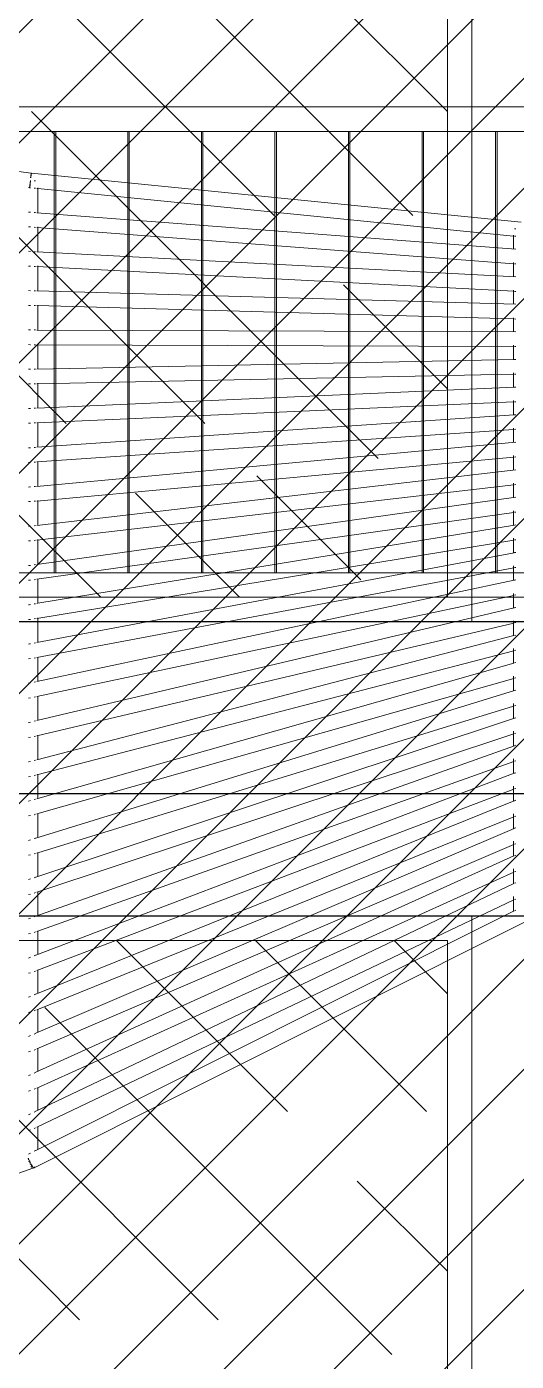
# Model space of a CAD drawing. Header units: millimetres. Extents: x 886808 to 1650903, y -1008069 to 230892.
# Drawn here: x 1041514 to 1042512, y -356518 to -353797 of the extents above; entities that cross this region are included whole.
import ezdxf

# ---------------------------------------------------------------- set-up
doc = ezdxf.new("R2010")
doc.units = ezdxf.units.MM
doc.linetypes.add('ACAD_ISO07W100', pattern=[3, 0, -3])
doc.linetypes.add('CENTER', pattern=[2, 1.25, -0.25, 0.25, -0.25])
doc.layers.get('0').update_dxf_attribs({"lineweight": 0})
for name, color, linetype, lineweight in [('0.NETMANHNHAT-0.05', 251, 'Continuous', 0), ('03- Net Cua- 153', 153, 'Continuous', 9), ('8l NET TO', 8, 'Continuous', 9), ('A-Wall', 113, 'Continuous', 30), ('A_Dim', 8, 'Continuous', 5), ('M-HVAC-CDFF', 50, 'Continuous', 5)]:
    doc.layers.add(name, color=color, linetype=linetype, lineweight=lineweight)

# ---------------------------------------------------------------- blocks, each defined once
blk = doc.blocks.new('Air Terminals 4 - Air Terminals 4-6275953-MẶT ĐỨNG TRỤC A-H')
at = {"layer": 'M-HVAC-CDFF'}
for p, q in [((1200, 4200), (26700, 4200)), ((26700, 4150), (1200, 4150))]:
    blk.add_line(p, q, dxfattribs=at)
blk = doc.blocks.new('A$C62D649C3')
at = {"transparency": 33554636}
for p, q in [((25302, 5694.9), (26301.6, 5564.9)), ((26299.5, 5555.6), (26300.1, 5555.7)), ((26300.1, 5555.7), (26301.3, 5555.6)), ((26300.8, 5557.5), (26300.6, 5555.6)), ((26301.1, 5560.6), (26300.8, 5557.5)), ((26301, 5557.4), (26300.8, 5555.6)), ((26301, 5557.4), (26301.9, 5564.4)), ((26301.4, 5562.9), (26301.1, 5560.6)), ((26301.5, 5564.4), (26301.4, 5562.9)), ((26301.6, 5564.9), (26301.5, 5564.4)), ((26301.8, 5564.9), (26301.6, 5564.9)), ((26302, 5564.9), (26301.8, 5564.9)), ((26302, 5564.9), (26301.9, 5564.4)), ((27300.8, 5465), (26302, 5564.9)), ((26296.2, 5535.4), (26298.1, 5535.1)), ((26298.1, 5535.1), (26300.1, 5550)), ((26298.4, 5535.1), (26298.1, 5535.1)), ((26298.6, 5535.1), (26298.4, 5535.1)), ((26298.6, 5535.1), (26300.1, 5550)), ((26298.6, 5535.1), (26300.1, 5534.9)), ((26307.6, 5549.2), (26310.7, 5548.9)), ((26307.6, 5534.2), (26310.7, 5533.9)), ((26313.1, 5533.6), (26315.1, 5533.4)), ((26315.1, 5533.4), (26315.1, 5534.9)), ((26315.1, 5483.9), (26315.1, 5533.4)), ((26315.1, 5533.4), (27285.1, 5436.4)), ((26296.2, 5485.5), (26300.1, 5485.1)), ((26307.6, 5484.4), (26310.7, 5484.2)), ((26313.1, 5484), (27289.5, 5409.8)), ((26296.2, 5455.4), (26298.7, 5455.1)), ((26298.7, 5455.1), (26300.1, 5455)), ((26307.6, 5454.4), (26310.7, 5454.2)), ((26313.1, 5454), (27285.6, 5380.1)), ((26315.1, 5453.9), (26315.1, 5455.1)), ((26315.1, 5404.2), (26315.1, 5453.9)), ((27287.1, 5451.3), (27289.5, 5451.1)), ((27285.1, 5436.4), (27285.1, 5438.5)), ((27285.1, 5410.2), (27285.1, 5436.4)), ((27285.1, 5436.4), (27285.6, 5436.4)), ((27287.1, 5436.2), (27289.5, 5436)), ((26300.1, 5405.1), (26296.2, 5405.4)), ((26310.7, 5404.5), (26307.6, 5404.6)), ((27289.5, 5353.6), (26313.1, 5404.3)), ((26299, 5375), (26296.2, 5375.3)), ((26300.1, 5375), (26299, 5375)), ((26310.7, 5374.4), (26307.6, 5374.6)), ((27285.6, 5323.8), (26313.1, 5374.3)), ((26315.1, 5374.2), (26315.1, 5375.5)), ((26315.1, 5324.6), (26315.1, 5374.2)), ((27285.1, 5380.1), (27285.1, 5382.4)), ((27285.1, 5353.8), (27285.1, 5380.1)), ((27287.1, 5380), (27289.5, 5379.8)), ((26296.2, 5325.3), (26300.1, 5325)), ((26307.6, 5324.8), (26310.7, 5324.7)), ((26313.1, 5324.6), (27289.5, 5297.4)), ((27285.1, 5323.8), (27285.1, 5326.1)), ((27285.1, 5297.5), (27285.1, 5323.8)), ((27289.5, 5323.6), (27287.1, 5323.7)), ((26296.2, 5295.2), (26299.3, 5295)), ((26299.3, 5295), (26300.1, 5295)), ((26307.6, 5294.8), (26310.7, 5294.7)), ((26313.1, 5294.6), (27285.6, 5267.5)), ((26315.1, 5294.6), (26315.1, 5295.8)), ((26315.1, 5244.9), (26315.1, 5294.6)), ((27285.1, 5267.5), (27285.1, 5269.9)), ((27285.1, 5241.1), (27285.1, 5267.5)), ((27287.1, 5267.4), (27289.5, 5267.3)), ((26296.2, 5245.2), (26300.1, 5245)), ((26307.6, 5245), (26310.7, 5245)), ((26313.1, 5244.9), (27289.5, 5241.1)), ((26296.2, 5215.2), (26299.6, 5215)), ((26299.6, 5215), (26300.1, 5215)), ((26307.6, 5215), (26310.7, 5215)), ((26313.1, 5215), (27285.6, 5211.1)), ((26315.1, 5214.9), (26315.1, 5216.1)), ((26315.1, 5165.3), (26315.1, 5214.9)), ((27285.1, 5211.1), (27285.1, 5213.7)), ((27285.1, 5184.8), (27285.1, 5211.1)), ((27287.1, 5211.1), (27289.5, 5211.1)), ((26313.1, 5165.2), (27286.9, 5184.8)), ((27287.1, 5184.8), (27289.5, 5184.9)), ((26296.2, 5165.1), (26300.1, 5165)), ((26307.6, 5165.1), (26310.7, 5165.2)), ((26313.1, 5135.3), (27285.6, 5154.8)), ((27285.1, 5154.8), (27285.1, 5157.5)), ((27285.1, 5128.4), (27285.1, 5154.8)), ((27287.1, 5154.8), (27289.5, 5154.9)), ((26296.2, 5135.1), (26299.9, 5135)), ((26299.9, 5135), (26300.1, 5135)), ((26307.6, 5135.2), (26310.7, 5135.2)), ((26313.1, 5085.5), (27286.7, 5128.5)), ((26315.1, 5135.3), (26315.1, 5136.3)), ((26315.1, 5085.6), (26315.1, 5135.3)), ((27287.1, 5128.5), (27289.5, 5128.6)), ((26313.1, 5055.6), (27285.6, 5098.5)), ((27285.1, 5098.5), (27285.1, 5101.3)), ((27285.1, 5072), (27285.1, 5098.5)), ((27287.1, 5098.6), (27289.5, 5098.7)), ((26296.2, 5085), (26299.9, 5085)), ((26299.9, 5085), (26300.1, 5085)), ((26307.6, 5085.3), (26310.7, 5085.4)), ((26313.1, 5005.8), (27286.4, 5072.1)), ((27287.1, 5072.2), (27289.5, 5072.3)), ((26296.2, 5055.1), (26300.1, 5055.1)), ((26307.6, 5055.4), (26310.7, 5055.5)), ((26313.1, 4976), (27285.6, 5042.2)), ((26315.1, 5055.7), (26315.1, 5056.6)), ((26315.1, 5006), (26315.1, 5055.7)), ((27285.1, 5042.2), (27285.1, 5045.1)), ((27285.1, 5015.7), (27285.1, 5042.2)), ((27287.1, 5042.3), (27289.5, 5042.5)), ((26312.6, 4926.1), (27289.5, 5016.1)), ((26296.2, 5004.9), (26299.6, 5004.9)), ((26299.6, 5004.9), (26300.1, 5004.9)), ((26307.6, 5005.4), (26310.7, 5005.7)), ((26313.1, 4896.2), (27285.6, 4985.8)), ((27285.1, 4985.8), (27285.1, 4988.9)), ((27285.1, 4959.5), (27285.1, 4985.8)), ((27287.1, 4986), (27289.5, 4986.2)), ((26296.2, 4975.1), (26300.1, 4975.1)), ((26307.6, 4975.6), (26310.7, 4975.8)), ((26312.8, 4846.5), (27289.5, 4960)), ((26315.1, 4976.1), (26315.1, 4976.9)), ((26315.1, 4926.3), (26315.1, 4976.1)), ((26307.6, 4925.7), (26310.7, 4925.9)), ((26313.1, 4816.5), (27285.6, 4929.4)), ((27285.1, 4929.4), (27285.1, 4932.7)), ((27285.1, 4903.2), (27285.1, 4929.4)), ((27287.1, 4929.6), (27289.5, 4929.9)), ((26296.2, 4924.8), (26299.1, 4924.9)), ((26299.1, 4924.9), (26300.1, 4925)), ((26312.9, 4766.9), (27289.5, 4903.8)), ((26296.2, 4895), (26300.1, 4895.1)), ((26307.6, 4895.7), (26310.7, 4896)), ((26313.1, 4736.7), (27285.6, 4873)), ((26315.1, 4896.4), (26315.1, 4897.2)), ((26315.1, 4846.8), (26315.1, 4896.4)), ((27285.1, 4872.9), (27285.1, 4876.5)), ((27285.1, 4846.9), (27285.1, 4872.9)), ((27287.1, 4873.2), (27289.5, 4873.6)), ((26296.2, 4844.8), (26298.8, 4844.9)), ((26298.8, 4844.9), (26300.1, 4845)), ((26307.6, 4845.9), (26310.7, 4846.3)), ((26315.1, 4687.7), (27286.9, 4847.2)), ((27287.1, 4847.3), (27289.5, 4847.7)), ((26313.1, 4656.9), (27285.6, 4816.6)), ((26315.1, 4816.7), (26315.1, 4817.5)), ((26315.1, 4767.2), (26315.1, 4816.7)), ((27285.1, 4816.5), (27285.1, 4820.3)), ((27285.1, 4790.7), (27285.1, 4816.5)), ((27287.1, 4816.9), (27289.5, 4817.3)), ((26296.2, 4814.9), (26300.1, 4815)), ((26307.6, 4815.8), (26310.7, 4816.2)), ((26313.1, 4607.7), (27286.6, 4790.9)), ((27287.1, 4791), (27289.5, 4791.5)), ((26296.2, 4764.8), (26298.5, 4764.9)), ((26298.5, 4764.9), (26300.1, 4765.1)), ((26307.6, 4766.2), (26310.7, 4766.6)), ((27285.1, 4760.1), (27285.1, 4764.1)), ((26296.2, 4734.8), (26300.1, 4735)), ((26307.6, 4735.9), (26310.7, 4736.4)), ((26313.1, 4577.2), (27285.6, 4760.2)), ((26315.1, 4737), (26315.1, 4737.8)), ((26315.1, 4687.7), (26315.1, 4737)), ((27285.1, 4734.4), (27285.1, 4760.1)), ((27287.1, 4760.5), (27289.5, 4761)), ((27287.1, 4734.8), (27289.5, 4735.3)), ((26313.1, 4528.1), (27286.4, 4734.7)), ((27285.1, 4703.7), (27285.1, 4707.9)), ((26296.2, 4684.7), (26298.2, 4684.9)), ((26298.2, 4684.9), (26300.1, 4685.2)), ((26307.6, 4686.4), (26310.7, 4686.9)), ((26313.1, 4497.4), (27285.6, 4703.8)), ((26313.1, 4687.3), (26315.1, 4687.7)), ((27285.1, 4678.1), (27285.1, 4703.7)), ((27287.1, 4704.1), (27289.5, 4704.7)), ((26296.2, 4654.6), (26300.1, 4655)), ((26307.6, 4656), (26310.7, 4656.5)), ((26313.1, 4448.5), (27286.2, 4678.4)), ((26315.1, 4657.3), (26315.1, 4658)), ((26315.1, 4608.1), (26315.1, 4657.3)), ((27287.1, 4678.6), (27289.5, 4679.1)), ((26313.1, 4417.7), (27285.6, 4647.4)), ((27285.1, 4647.3), (27285.1, 4651.8)), ((27285.1, 4621.8), (27285.1, 4647.3)), ((27287.1, 4647.8), (27289.5, 4648.4)), ((26296.2, 4604.7), (26297.9, 4604.9)), ((26297.9, 4604.9), (26300.1, 4605.3)), ((26307.6, 4606.7), (26310.7, 4607.3)), ((26313.1, 4368.8), (27286, 4622)), ((27287.1, 4622.3), (27289.5, 4622.9)), ((26296.2, 4574.5), (26300.1, 4574.9)), ((26307.6, 4576.1), (26310.7, 4576.7)), ((26313.1, 4337.9), (27285.6, 4591.1)), ((26315.1, 4577.6), (26315.1, 4578.2)), ((26315.1, 4528.5), (26315.1, 4577.6)), ((27285.1, 4590.9), (27285.1, 4595.6)), ((27285.1, 4565.5), (27285.1, 4590.9)), ((27287.1, 4591.4), (27289.5, 4592.1)), ((26315.1, 4289.8), (27285.8, 4565.7)), ((27287.1, 4566.1), (27289.5, 4566.8)), ((26296.2, 4524.6), (26297.6, 4524.8)), ((26297.6, 4524.8), (26300.1, 4525.3)), ((26307.6, 4526.9), (26310.7, 4527.6)), ((26313.1, 4258.2), (27285.6, 4534.7)), ((27285.1, 4534.5), (27285.1, 4539.4)), ((27285.1, 4509.2), (27285.1, 4534.5)), ((27287.1, 4535.1), (27289.5, 4535.8)), ((26296.2, 4494.4), (26300.1, 4494.9)), ((26307.6, 4496.3), (26310.7, 4496.9)), ((26311.2, 4209), (27287, 4509.9)), ((26315.1, 4497.9), (26315.1, 4498.5)), ((26315.1, 4448.9), (26315.1, 4497.9)), ((27287.1, 4509.9), (27289.5, 4510.6)), ((26315.1, 4179.1), (27285.1, 4478.1)), ((27285.1, 4478.1), (27285.1, 4483.2)), ((27285.1, 4478.1), (27285.6, 4478.3)), ((27285.1, 4453.1), (27285.1, 4478.1)), ((27287.1, 4478.7), (27289.5, 4479.5)), ((26296.2, 4444.6), (26297.4, 4444.7)), ((26297.4, 4444.7), (26300.1, 4445.4)), ((26307.6, 4447.2), (26310.7, 4447.9)), ((26311.3, 4129.4), (27286.9, 4453.7)), ((27287.1, 4453.7), (27289.5, 4454.5)), ((26296.2, 4414.3), (26300.1, 4414.9)), ((26307.6, 4416.4), (26310.7, 4417.1)), ((26313.1, 4098.6), (27285.6, 4421.8)), ((26315.1, 4418.2), (26315.1, 4418.8)), ((26315.1, 4369.3), (26315.1, 4418.2)), ((27285.1, 4421.6), (27285.1, 4427)), ((27285.1, 4396.9), (27285.1, 4421.6)), ((27287.1, 4422.3), (27289.5, 4423.1)), ((26311.3, 4049.9), (27286.7, 4397.4)), ((27287.1, 4397.6), (27289.5, 4398.4)), ((26296.2, 4364.5), (26297.1, 4364.7)), ((26297.1, 4364.7), (26300.1, 4365.4)), ((26307.6, 4367.4), (26310.7, 4368.2)), ((26313.1, 4018.8), (27285.6, 4365.3)), ((27285.1, 4365.1), (27285.1, 4370.9)), ((27285.1, 4340.7), (27285.1, 4365.1)), ((27287.1, 4365.8), (27289.5, 4366.7)), ((26296.2, 4334.2), (26300.1, 4334.9)), ((26307.6, 4336.5), (26310.7, 4337.3)), ((26311.3, 3970.3), (27286.5, 4341.2)), ((26315.1, 4338.5), (26315.1, 4339)), ((26315.1, 4289.8), (26315.1, 4338.5)), ((27287.1, 4341.4), (27289.5, 4342.3)), ((26313.1, 3938.9), (27285.6, 4308.8)), ((27285.1, 4308.6), (27285.1, 4314.7)), ((27285.1, 4284.5), (27285.1, 4308.6)), ((27287.1, 4309.4), (27289.5, 4310.3)), ((26296.2, 4284.5), (26296.9, 4284.6)), ((26296.9, 4284.6), (26300.1, 4285.5)), ((26307.6, 4287.6), (26310.7, 4288.5)), ((26311.4, 3890.7), (27286.3, 4285)), ((26313.1, 4289.2), (26315.1, 4289.8)), ((27287.1, 4285.3), (27289.5, 4286.2)), ((26296.2, 4254.2), (26300.1, 4254.8)), ((26307.6, 4256.6), (26310.7, 4257.5)), ((26313.1, 3859.1), (27285.6, 4252.3)), ((26315.1, 4258.8), (26315.1, 4259.3)), ((26315.1, 4210.2), (26315.1, 4258.8)), ((27285.1, 4252.1), (27285.1, 4258.6)), ((27285.1, 4228.3), (27285.1, 4252.1)), ((27287.1, 4253), (27289.5, 4253.9)), ((26311.4, 3811.2), (27286.2, 4228.8)), ((27287.1, 4229.1), (27289.5, 4230.2)), ((26296.2, 4204.4), (26300.1, 4205.6)), ((26296.2, 4204.4), (26296.2, 4204.4)), ((26307.6, 4207.9), (26310.7, 4208.8)), ((26313.1, 3779.3), (27285.6, 4195.9)), ((27285.1, 4195.6), (27285.1, 4202.4)), ((27285.1, 4172.1), (27285.1, 4195.6)), ((27287.1, 4196.5), (27289.5, 4197.5)), ((26296.2, 4174.1), (26300.1, 4174.8)), ((26307.6, 4176.7), (26310.7, 4177.7)), ((26311.4, 3731.6), (27286, 4172.5)), ((26313.1, 4178.4), (26315.1, 4179.1)), ((26315.1, 4179.1), (26315.1, 4179.5)), ((26315.1, 4130.7), (26315.1, 4179.1)), ((27287.1, 4173), (27289.5, 4174.1)), ((26313.1, 3699.4), (27285.6, 4139.4)), ((27285.1, 4139.2), (27285.1, 4146.3)), ((27285.1, 4115.9), (27285.1, 4139.2)), ((27287.1, 4140.1), (27289.5, 4141.1)), ((26296.2, 4124.4), (26300.1, 4125.7)), ((26307.6, 4128.2), (26310.7, 4129.2)), ((26311.4, 3652), (27285.9, 4116.3)), ((27287.1, 4116.8), (27289.5, 4118)), ((26296.2, 4093.9), (26300.1, 4094.8)), ((26307.6, 4096.8), (26310.7, 4097.8)), ((26313.1, 3619.6), (27285.6, 4082.9)), ((26315.1, 4099.3), (26315.1, 4099.7)), ((26315.1, 4051.2), (26315.1, 4099.3)), ((27285.1, 4082.7), (27285.1, 4090.1)), ((27285.1, 4059.7), (27285.1, 4082.7)), ((27287.1, 4083.6), (27289.5, 4084.8)), ((27285.1, 4059.7), (26311.2, 3572.3)), ((27285.1, 4059.7), (27285.6, 4060)), ((27285.6, 4060), (27285.8, 4060.1)), ((27287.1, 4060.7), (27289.5, 4061.9)), ((26296.2, 4044.5), (26300.1, 4045.9)), ((26307.6, 4048.5), (26310.7, 4049.6)), ((26307.6, 3537), (27305.8, 4036.6)), ((26296.2, 4013.7), (26300.1, 4014.7)), ((26307.6, 4016.8), (26310.7, 4017.9)), ((26315.1, 4019.5), (26315.1, 4019.9)), ((26315.1, 3971.7), (26315.1, 4019.5)), ((26296.2, 3964.5), (26300.1, 3966)), ((26307.6, 3968.9), (26310.7, 3970.1)), ((26296.2, 3933.6), (26300.1, 3934.6)), ((26307.6, 3936.8), (26310.7, 3938)), ((26315.1, 3939.7), (26315.1, 3940.1)), ((26315.1, 3892.2), (26315.1, 3939.7)), ((26296.2, 3884.6), (26300.1, 3886.2)), ((26307.6, 3889.2), (26310.7, 3890.5)), ((26296.2, 3853.4), (26300.1, 3854.5)), ((26307.6, 3856.9), (26310.7, 3858.1)), ((26315.1, 3859.9), (26315.1, 3860.3)), ((26315.1, 3812.7), (26315.1, 3859.9)), ((26307.6, 3809.5), (26310.7, 3810.9)), ((26296.2, 3804.7), (26300.1, 3806.3)), ((26296.2, 3773.2), (26300.1, 3774.4)), ((26307.6, 3776.9), (26310.7, 3778.2)), ((26315.1, 3780.1), (26315.1, 3780.5)), ((26315.1, 3733.2), (26315.1, 3780.1)), ((26307.6, 3729.9), (26310.7, 3731.3)), ((26296.2, 3724.7), (26300.1, 3726.5)), ((26296.2, 3693.1), (26300.1, 3694.3)), ((26307.6, 3696.9), (26310.7, 3698.3)), ((26315.1, 3700.3), (26315.1, 3700.7)), ((26315.1, 3653.8), (26315.1, 3700.3)), ((26296.2, 3644.8), (26300.1, 3646.6)), ((26307.6, 3650.2), (26310.7, 3651.7)), ((26315.1, 3620.5), (26315.1, 3621)), ((26315.1, 3574.3), (26315.1, 3620.5)), ((26296.2, 3612.9), (26300.1, 3614.2)), ((26307.6, 3617), (26310.7, 3618.4)), ((26296.2, 3564.8), (26300.1, 3566.8)), ((26307.6, 3570.5), (26310.7, 3572.1)), ((26295.4, 3555.3), (26296.2, 3555.5)), ((26295.7, 3554.9), (26296, 3553.7)), ((26296, 3553.7), (26296.1, 3553.2)), ((26296.2, 3555.5), (26297.1, 3555.5)), ((26296.3, 3554.9), (26296.9, 3553.5)), ((26296.7, 3551.3), (26297.1, 3550)), ((26296.9, 3553.5), (26297, 3553.2)), ((26297.1, 3550), (26297.3, 3549.5)), ((26297.8, 3551.5), (26298.6, 3550)), ((26298, 3547.7), (26298.5, 3546.3)), ((26298.5, 3546.3), (26298.7, 3545.9)), ((26298.6, 3550), (26298.7, 3549.8)), ((26298.8, 3549.5), (26300.3, 3546.5)), ((26299.4, 3544.1), (26299.9, 3542.9)), ((26299.9, 3542.9), (26300.1, 3542.5)), ((26300.3, 3546.5), (26300.6, 3546.1)), ((26300.8, 3541), (26301.4, 3540)), ((26301.3, 3544.7), (26302.1, 3543.3)), ((26301.4, 3540), (26301.6, 3539.7)), ((26302.1, 3543.3), (26302.2, 3543.1)), ((26302.2, 3538.5), (26302.7, 3537.7)), ((26302.3, 3542.9), (26303.7, 3540.5)), ((26302.7, 3537.7), (26302.9, 3537.5)), ((26302.9, 3541.9), (26303.6, 3540)), ((26303.7, 3540.5), (26303.9, 3540.2)), ((26304.5, 3539.3), (26305.1, 3538.4)), ((26305.1, 3538.4), (26305.2, 3538.3)), ((26305.7, 3537.6), (26306.1, 3537)), ((26307.6, 3537), (26309.8, 3538.7)), ((25305, 3185.8), (26304.8, 3535.8)), ((26303.5, 3536.8), (26303.9, 3536.3)), ((26303.9, 3536.3), (26304, 3536.2)), ((26304.5, 3536), (26304.8, 3535.8)), ((26304.8, 3535.8), (26304.9, 3535.9)), ((26304.8, 3535.8), (26305, 3535.8)), ((26304.9, 3535.9), (26305.9, 3536.2)), ((26305.4, 3536.3), (26305.5, 3536.6)), ((26305.7, 3536.2), (26307.6, 3537)), ((26305.9, 3536.2), (26306.7, 3536.6)), ((26306.1, 3537), (26306.1, 3537)), ((26306.2, 3536.9), (26306.6, 3536.6)), ((26306.5, 3537.1), (26306.6, 3537)), ((26306.6, 3537), (26306.8, 3536.7)), ((26306.6, 3536.6), (26306.7, 3536.6)), ((26306.7, 3536.6), (26306.8, 3536.7)), ((26306.7, 3536.6), (26306.8, 3536.6)), ((26306.9, 3537), (26306.8, 3537.2)), ((26306.8, 3536.7), (26306.9, 3537)), ((26306.8, 3536.6), (26307.6, 3537)), ((26306.8, 3536.7), (26306.8, 3536.6))]:
    blk.add_line(p, q, dxfattribs=at)

msp = doc.modelspace()

# ---------------------------------------------------------------- hatches: boundary and pattern name
at = {"layer": 'A_Dim', "transparency": 33554457}
h = msp.add_hatch(dxfattribs=at)
h.set_pattern_fill('ANSI31', color=256, scale=50)
h.paths.add_polyline_path([(1057771.5, -351410.1), (1012052.5, -351410.1), (1012052.5, -360423), (1057771.5, -360423)])
at = {"layer": 'A_Dim', "transparency": 33554534}
h = msp.add_hatch(dxfattribs=at)
h.set_pattern_fill('GOST_WOOD', color=256, scale=100, angle=45)
h.set_pattern_definition([(135, (-719101.95, -236661.1), (424.26407, 424.26407), [1000, -200]), (135, (-718819.1, -236661.1), (424.26407, 424.26407), [600, -150, 300, -150]), (135, (-718465.55, -236731.8), (424.26407, 424.26407), [1000, -200])])
h.paths.add_polyline_path([(1047371.8, -351860.1), (1045951.6, -351860.1), (1046640.2, -352360.1), (1047371.8, -352360.1)])
h.paths.add_polyline_path([(1047371.8, -352410.1), (1045896.7, -352410.1), (1045896.7, -354960.1), (1047371.8, -354960.1)])
h.paths.add_polyline_path([(1044196.9, -352410.1), (1042671.8, -352410.1), (1042671.8, -354960.1), (1044196.9, -354960.1)])
h.paths.add_polyline_path([(1028121.8, -352410.1), (1026796.8, -352410.1), (1026796.8, -354960.1), (1028121.8, -354960.1)])
h.paths.add_polyline_path([(1026746.8, -352410.1), (1025421.8, -352410.1), (1025421.8, -354960.1), (1026746.8, -354960.1)])
h.paths.add_polyline_path([(1021071.8, -352410.1), (1019771.8, -352410.1), (1019771.8, -354960.1), (1021071.8, -354960.1)])
h.paths.add_polyline_path([(1021121.8, -354960.1), (1022421.8, -354960.1), (1022421.8, -352410.1), (1021121.8, -352410.1)])
h.paths.add_polyline_path([(1023771.8, -352410.1), (1022471.8, -352410.1), (1022471.8, -354960.1), (1023771.8, -354960.1)])
h.paths.add_polyline_path([(1025121.8, -352410.1), (1023821.8, -352410.1), (1023821.8, -354960.1), (1025121.8, -354960.1)])
h.paths.add_polyline_path([(1029546.8, -354960.1), (1030871.8, -354960.1), (1030871.8, -352410.1), (1029546.8, -352410.1)])
h.paths.add_polyline_path([(1029496.8, -352410.1), (1028171.8, -352410.1), (1028171.8, -354960.1), (1029496.8, -354960.1)])
h.paths.add_polyline_path([(1031171.8, -352410.1), (1031171.8, -354960.1), (1032216.8, -354960.1), (1032216.8, -352410.1)])
h.paths.add_polyline_path([(1036621.8, -352410.1), (1035576.8, -352410.1), (1035576.8, -354960.1), (1036621.8, -354960.1)])
h.paths.add_polyline_path([(1036921.8, -354960.1), (1037966.8, -354960.1), (1037966.8, -352410.1), (1036921.8, -352410.1)])
h.paths.add_polyline_path([(1041326.8, -354960.1), (1042371.8, -354960.1), (1042371.8, -352410.1), (1041326.8, -352410.1)])
h.paths.add_polyline_path([(1045846.7, -351860.1), (1044246.9, -351860.1), (1044246.9, -352360.1), (1045846.7, -352360.1)])
h.paths.add_polyline_path([(1046257.6, -351860.1), (1045896.7, -351860.1), (1045896.7, -352360.1), (1046640.2, -352360.1)])
h.paths.add_polyline_path([(1044196.9, -351860.1), (1042671.8, -351860.1), (1042671.8, -352360.1), (1044196.9, -352360.1)])
h.paths.add_polyline_path([(1042371.8, -351860.1), (1041326.8, -351860.1), (1041326.8, -352360.1), (1042371.8, -352360.1)])
h.paths.add_polyline_path([(1041276.8, -351860.1), (1038016.8, -351860.1), (1038016.8, -352360.1), (1041276.8, -352360.1)])
h.paths.add_polyline_path([(1037966.8, -351860.1), (1036921.8, -351860.1), (1036921.8, -352360.1), (1037966.8, -352360.1)])
h.paths.add_polyline_path([(1036621.8, -351860.1), (1035576.8, -351860.1), (1035576.8, -352360.1), (1036621.8, -352360.1)])
h.paths.add_polyline_path([(1035526.8, -351860.1), (1032266.8, -351860.1), (1032266.8, -352360.1), (1035526.8, -352360.1)])
h.paths.add_polyline_path([(1032216.8, -351860.1), (1031171.8, -351860.1), (1031171.8, -352360.1), (1032216.8, -352360.1)])
h.paths.add_polyline_path([(1030871.8, -351860.1), (1029546.8, -351860.1), (1029546.8, -352360.1), (1030871.8, -352360.1)])
h.paths.add_polyline_path([(1029496.8, -351860.1), (1028171.8, -351860.1), (1028171.8, -352360.1), (1029496.8, -352360.1)])
h.paths.add_polyline_path([(1028121.8, -351860.1), (1026796.8, -351860.1), (1026796.8, -352360.1), (1028121.8, -352360.1)])
h.paths.add_polyline_path([(1026746.8, -351860.1), (1025421.8, -351860.1), (1025421.8, -352360.1), (1026746.8, -352360.1)])
h.paths.add_polyline_path([(1025121.8, -351860.1), (1023821.8, -351860.1), (1023821.8, -352360.1), (1025121.8, -352360.1)])
h.paths.add_polyline_path([(1023771.8, -351860.1), (1022471.8, -351860.1), (1022471.8, -352360.1), (1023771.8, -352360.1)])
h.paths.add_polyline_path([(1022421.8, -351860.1), (1021121.8, -351860.1), (1021121.8, -352360.1), (1022421.8, -352360.1)])
h.paths.add_polyline_path([(1021071.8, -351860.1), (1019771.8, -351860.1), (1019771.8, -352360.1), (1021071.8, -352360.1)])
h = msp.add_hatch(dxfattribs=at)
h.set_pattern_fill('GOST_WOOD', color=256, scale=100, angle=45)
h.set_pattern_definition([(135, (-400027.74, -219820.46), (424.26407, 424.26407), [1000, -200]), (135, (-399744.9, -219820.46), (424.26407, 424.26407), [600, -150, 300, -150]), (135, (-399391.34, -219891.2), (424.26407, 424.26407), [1000, -200])])
h.paths.add_polyline_path([(1028121.8, -356610.1), (1026796.8, -356610.1), (1026796.8, -359160.1), (1028121.8, -359160.1)])
h.paths.add_polyline_path([(1026746.8, -356610.1), (1025421.8, -356610.1), (1025421.8, -359160.1), (1026746.8, -359160.1)])
h.paths.add_polyline_path([(1021071.8, -356610.1), (1019771.8, -356610.1), (1019771.8, -359160.1), (1021071.8, -359160.1)])
h.paths.add_polyline_path([(1021071.8, -356560.1), (1021071.8, -355660.1), (1019771.8, -355660.1), (1019771.8, -356560.1)])
h.paths.add_polyline_path([(1021121.8, -359160.1), (1022421.8, -359160.1), (1022421.8, -356610.1), (1021121.8, -356610.1)])
h.paths.add_polyline_path([(1022421.8, -356560.1), (1022421.8, -355660.1), (1021121.8, -355660.1), (1021121.8, -356560.1)])
h.paths.add_polyline_path([(1023771.8, -356560.1), (1023771.8, -355660.1), (1022471.8, -355660.1), (1022471.8, -356560.1)])
h.paths.add_polyline_path([(1023771.8, -356610.1), (1022471.8, -356610.1), (1022471.8, -359160.1), (1023771.8, -359160.1)])
h.paths.add_polyline_path([(1025121.8, -356610.1), (1023821.8, -356610.1), (1023821.8, -359160.1), (1025121.8, -359160.1)])
h.paths.add_polyline_path([(1023821.8, -355660.1), (1023821.8, -356560.1), (1025121.8, -356560.1), (1025121.8, -355660.1)])
h.paths.add_polyline_path([(1025421.8, -355660.1), (1025421.8, -356560.1), (1026746.8, -356560.1), (1026746.8, -355660.1)])
h.paths.add_polyline_path([(1026796.8, -355660.1), (1026796.8, -356560.1), (1028121.8, -356560.1), (1028121.8, -355660.1)])
h.paths.add_polyline_path([(1028171.8, -355660.1), (1028171.8, -356560.1), (1029496.8, -356560.1), (1029496.8, -355660.1)])
h.paths.add_polyline_path([(1030871.8, -356560.1), (1030871.8, -355660.1), (1029546.8, -355660.1), (1029546.8, -356560.1)])
h.paths.add_polyline_path([(1029546.8, -359160.1), (1030871.8, -359160.1), (1030871.8, -356610.1), (1029546.8, -356610.1)])
h.paths.add_polyline_path([(1029496.8, -356610.1), (1028171.8, -356610.1), (1028171.8, -359160.1), (1029496.8, -359160.1)])
h.paths.add_polyline_path([(1031171.8, -356610.1), (1031171.8, -359160.1), (1032216.8, -359160.1), (1032216.8, -356610.1)])
h.paths.add_polyline_path([(1031171.8, -355660.1), (1031171.8, -356560.1), (1032216.8, -356560.1), (1032216.8, -355660.1)])
h.paths.add_polyline_path([(1032266.8, -355660.1), (1032266.8, -356560.1), (1035526.8, -356560.1), (1035526.8, -355660.1)])
h.paths.add_polyline_path([(1036621.8, -356560.1), (1036621.8, -355660.1), (1035576.8, -355660.1), (1035576.8, -356560.1)])
h.paths.add_polyline_path([(1036621.8, -356610.1), (1035576.8, -356610.1), (1035576.8, -359160.1), (1036621.8, -359160.1)])
h.paths.add_polyline_path([(1037966.8, -356560.1), (1037966.8, -355660.1), (1036921.8, -355660.1), (1036921.8, -356560.1)])
h.paths.add_polyline_path([(1036921.8, -359160.1), (1037966.8, -359160.1), (1037966.8, -356610.1), (1036921.8, -356610.1)])
h.paths.add_polyline_path([(1041276.8, -356560.1), (1041276.8, -355660.1), (1038016.8, -355660.1), (1038016.8, -356560.1)])
h.paths.add_polyline_path([(1042371.8, -356560.1), (1042371.8, -355660.1), (1041326.8, -355660.1), (1041326.8, -356560.1)])
h.paths.add_polyline_path([(1041326.8, -359160.1), (1042371.8, -359160.1), (1042371.8, -356610.1), (1041326.8, -356610.1)])
h.paths.add_polyline_path([(1045021.8, -356610.1), (1045846.7, -356610.1), (1045846.7, -359210.1), (1045021.8, -359210.1)], flags=16)
h.paths.add_polyline_path([(1045021.8, -356610.1), (1044246.9, -356610.1), (1044246.9, -359210.1), (1045021.8, -359210.1)], flags=16)
h.paths.add_polyline_path([(1042621.8, -359210.1), (1047421.8, -359210.1), (1047421.8, -355610.1), (1042621.8, -355610.1)])

# ---------------------------------------------------------------- linework, layer by layer
at = {"layer": '0.NETMANHNHAT-0.05', "transparency": 33554636}
for p, q in [((1046221.8, -353960.1), (1020721.8, -353960.1)), ((1046221.8, -354010.1), (1020721.8, -354010.1)), ((1041570.3, -354010.1), (1041570.3, -354910.1)), ((1041573.3, -354910.1), (1041573.3, -354010.1)), ((1041720.3, -354010.1), (1041720.3, -354910.1)), ((1041723.3, -354910.1), (1041723.3, -354010.1)), ((1041870.3, -354010.1), (1041870.3, -354910.1)), ((1041873.3, -354910.1), (1041873.3, -354010.1)), ((1042020.3, -354010.1), (1042020.3, -354910.1)), ((1042023.3, -354910.1), (1042023.3, -354010.1)), ((1042170.3, -354010.1), (1042170.3, -354910.1)), ((1042173.3, -354910.1), (1042173.3, -354010.1)), ((1042320.3, -354010.1), (1042320.3, -354910.1)), ((1042323.3, -354910.1), (1042323.3, -354010.1)), ((1042470.3, -354010.1), (1042470.3, -354910.1)), ((1042473.3, -354910.1), (1042473.3, -354010.1)), ((1020721.8, -354910.1), (1046221.8, -354910.1))]:
    msp.add_line(p, q, dxfattribs=at)
at = {"layer": '03- Net Cua- 153', "linetype": 'Continuous', "transparency": 33554636}
for points in [[(1036871.8, -351810.1), (1042421.8, -351810.1), (1042421.8, -355010.1), (1036871.8, -355010.1)], [(1036871.8, -355610.1), (1042421.8, -355610.1), (1042421.8, -359210.1), (1036871.8, -359210.1)], [(1036921.8, -355660.1), (1042371.8, -355660.1), (1042371.8, -359160.1), (1036921.8, -359160.1)]]:
    msp.add_lwpolyline(points, close=True, dxfattribs=at)
msp.add_lwpolyline([(1038016.8, -354960.1), (1036921.8, -354960.1), (1036921.8, -351860.1), (1042371.8, -351860.1), (1042371.8, -354960.1), (1041276.8, -354960.1)], dxfattribs=at)
at = {"layer": '8l NET TO', "color": 251, "linetype": 'CENTER', "ltscale": 1000, "true_color": 0x636466, "transparency": 33554636}
msp.add_line((1014412.5, -355010.1), (1058473.3, -355010.1), dxfattribs=at)
at = {"layer": 'A-Wall', "transparency": 33554636}
msp.add_lwpolyline([(1019521.8, -355360.1), (1047421.8, -355360.1), (1047421.8, -355010.1), (1019521.8, -355010.1)], close=True, dxfattribs=at)
msp.add_lwpolyline([(1047421.8, -355610.1), (1019521.8, -355610.1), (1019521.8, -355060.1)], dxfattribs=at)

# ---------------------------------------------------------------- block references
at = {"layer": 'A_Dim', "linetype": 'ACAD_ISO07W100', "transparency": 33554534}
msp.add_blockref('A$C62D649C3', (1015221.7, -359660.1), dxfattribs=at)
at = {"layer": 'M-HVAC-CDFF', "transparency": 33554636}
msp.add_blockref('Air Terminals 4 - Air Terminals 4-6275953-MẶT ĐỨNG TRỤC A-H', (1019521.8, -359160.1), dxfattribs=at)

doc.saveas('drawing.dxf')
